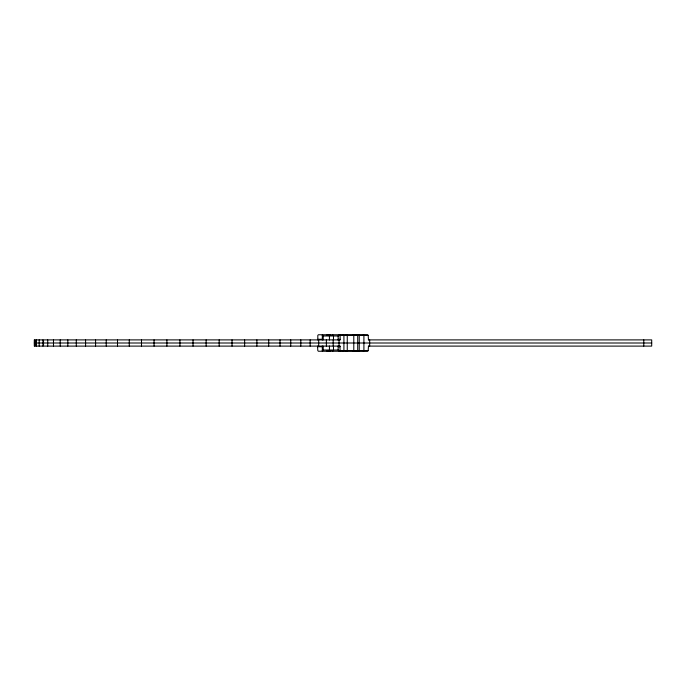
<?xml version="1.0" encoding="UTF-8"?>
<svg xmlns="http://www.w3.org/2000/svg" width="686" height="686" viewBox="0 0 686 686"><rect width="100%" height="100%" fill="white"/><g stroke="black" fill="none" stroke-linecap="round" stroke-linejoin="round"><path stroke-width="1.03" d="M322.111 339.853L322.317 339.296L317.815 339.296L317.524 339.896M337.932 339.853L338.138 339.296L340.127 339.296L340.127 335.368L339.57 334.759M339.904 339.896L340.127 339.296M332.804 334.802L332.213 335.368M353.221 351.172L353.787 350.632L353.787 335.368L353.221 334.828M368.476 346.104L368.185 350.632L367.619 351.241L318.381 351.241L317.815 350.632L317.524 346.104M322.094 335.368L322.634 334.759M363.366 351.241L363.906 350.632L363.906 335.368L363.366 334.759M326.759 335.368L327.316 334.759M358.684 351.241L359.241 350.632L359.241 335.368L358.684 334.759M345.873 335.368L346.43 334.759M339.57 351.241L340.127 350.632L339.904 346.104M328.294 335.368L328.86 334.759L330.541 335.068M342.091 335.368L342.666 334.759M343.334 351.241L343.909 350.632L343.909 335.368L343.334 334.759M338.738 335.368L339.321 334.759M346.679 351.241L347.262 350.632L347.262 335.368L346.679 334.759M353.787 335.368L357.14 334.759L357.706 335.368L357.706 350.632L357.14 351.241L353.787 350.632M330.541 350.932L328.86 351.241L328.294 350.632M340.127 335.368L368.185 335.368L368.476 339.896M338.833 335.977L322.317 335.977L322.317 339.853M340.127 339.896L34.3 339.896L34.3 346.104L340.127 346.104M368.373 339.896L651.7 339.896L651.7 346.104L368.373 346.104M34.3 343L651.7 343M317.815 346.704L322.317 346.704L322.111 346.147M340.127 346.704L338.138 346.704L337.932 346.147M338.833 350.023L322.317 350.023L322.317 346.147M340.127 350.632L368.185 350.632M332.213 350.632L332.804 351.198M338.738 350.632L339.321 351.241M342.091 350.632L342.666 351.241M368.185 335.368L367.619 334.759L318.381 334.759L317.815 335.368L317.815 339.296M345.873 350.632L346.43 351.241M326.759 350.632L327.316 351.241M322.094 350.632L322.634 351.241M643.777 339.896L643.777 346.104M369.668 339.896L369.668 346.104M339.047 339.896L339.047 346.104M338.138 335.977L338.138 339.853M338.138 346.147L338.138 350.023M333.49 335.977L333.49 339.99M333.49 346.01L333.49 350.023M333.19 339.896L333.19 346.104M329.434 335.977L329.434 339.99M329.434 346.01L329.434 350.023M326.39 339.896L326.39 346.104M323.217 335.977L323.217 339.853M323.217 346.147L323.217 350.023M318.69 339.896L318.69 346.104M310.149 339.896L310.149 346.104M300.802 339.896L300.802 346.104M290.735 339.896L290.735 346.104M280.017 339.896L280.017 346.104M268.698 339.896L268.698 346.104M256.881 339.896L256.881 346.104M244.628 339.896L244.628 346.104M232.031 339.896L232.031 346.104M219.177 339.896L219.177 346.104M206.143 339.896L206.143 346.104M193.032 339.896L193.032 346.104M179.921 339.896L179.921 346.104M166.895 339.896L166.895 346.104M154.058 339.896L154.058 346.104M141.496 339.896L141.496 346.104M129.277 339.896L129.277 346.104M117.503 339.896L117.503 346.104M106.236 339.896L106.236 346.104M95.568 339.896L95.568 346.104M85.57 339.896L85.57 346.104M76.3 339.896L76.3 346.104M67.82 339.896L67.82 346.104M60.205 339.896L60.205 346.104M53.491 339.896L53.491 346.104M47.72 339.896L47.72 346.104M43.527 340.573L43.527 345.427M42.952 339.896L42.952 346.104M39.196 339.896L39.196 346.104M36.495 339.896L36.495 346.104M35.157 340.573L35.157 345.427M34.857 339.896L34.857 346.104"/></g></svg>
